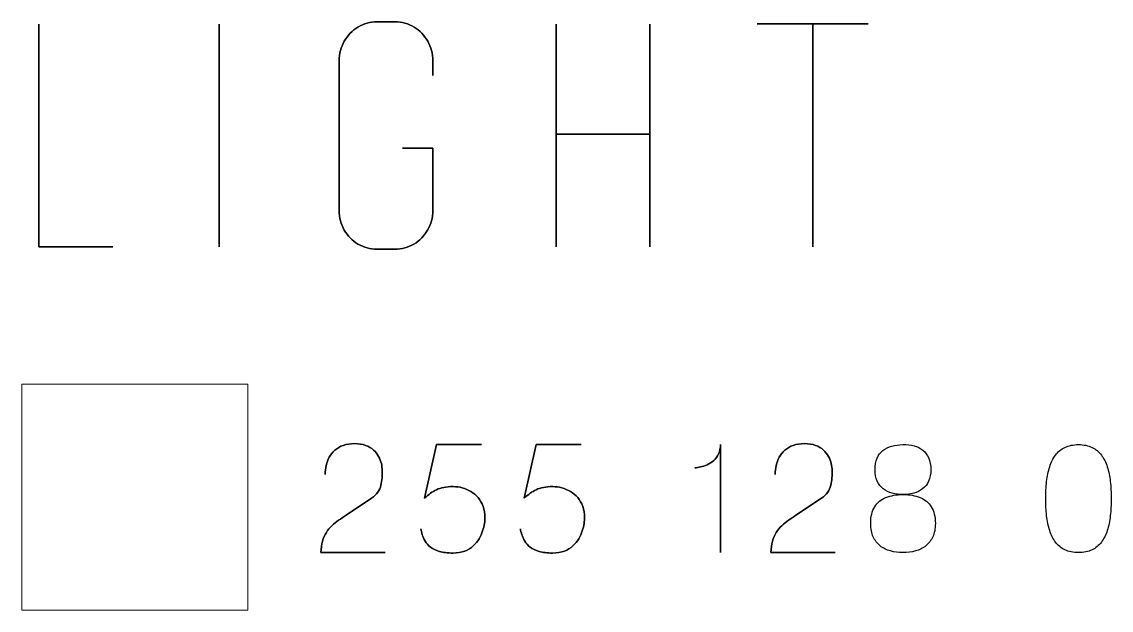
# Model space of a CAD drawing. Header units: millimetres. Extents: x -63 to 11, y -162 to 25.
# Drawn here: x -63.2 to 0.8, y -9.6 to 25 of the extents above; entities that cross this region are included whole.
import ezdxf

# ---------------------------------------------------------------- set-up
doc = ezdxf.new("R2010")
doc.units = ezdxf.units.MM
doc.header["$MEASUREMENT"] = 0
doc.layers.add('Layer 1', color=7, linetype='Continuous')

msp = doc.modelspace()

# ---------------------------------------------------------------- linework, layer by layer
at = {"layer": 'Layer 1', "color": 30, "lineweight": 18}
msp.add_lwpolyline([(-63.2163, -9.6232), (-49.9281, -9.6232), (-49.9281, 3.665), (-63.2163, 3.665), (-63.2163, -9.6232)], close=True, dxfattribs=at)
at = {"layer": 'Layer 1'}
for points, knots in [([(-57.8659, 11.7473), (-57.8659, 11.7473), (-62.2174, 11.7473), (-62.2174, 11.7473), (-62.2174, 11.7473), (-62.2174, 11.7473), (-62.2174, 24.8382), (-62.2174, 24.8382), (-62.2174, 24.8382), (-62.2174, 24.8382), (-62.2174, 11.7473), (-62.2174, 11.7473), (-62.2174, 11.7473), (-62.2174, 11.7473), (-57.8659, 11.7473), (-57.8659, 11.7473)], [0, 0, 0, 0, 0.2, 0.2, 0.2, 0.2, 0.4, 0.4, 0.4, 0.4, 0.6, 0.6, 0.6, 0.6, 1, 1, 1, 1]), ([(-51.6027, 11.7473), (-51.6027, 11.7473), (-51.6027, 24.8382), (-51.6027, 24.8382), (-51.6027, 24.8382), (-51.6027, 24.8382), (-51.6027, 11.7473), (-51.6027, 11.7473)], [0, 0, 0, 0, 0.3333333, 0.3333333, 0.3333333, 0.3333333, 1, 1, 1, 1]), ([(-40.8241, 17.5554), (-40.8241, 17.5554), (-39.0398, 17.5554), (-39.0398, 17.5554), (-39.0398, 17.5554), (-39.0398, 17.5554), (-39.0398, 13.8775), (-39.0398, 13.8775), (-39.0398, 13.8775), (-39.0459, 13.4527), (-39.149, 13.0703), (-39.3493, 12.7305), (-39.3493, 12.7305), (-39.5496, 12.3876), (-39.8197, 12.1145), (-40.1565, 11.9112), (-40.1565, 11.9112), (-40.4933, 11.7109), (-40.8666, 11.6077), (-41.2793, 11.6016), (-41.2793, 11.6016), (-41.2793, 11.6016), (-42.3171, 11.6016), (-42.3171, 11.6016), (-42.3171, 11.6016), (-42.7358, 11.6077), (-43.1121, 11.7109), (-43.4489, 11.9112), (-43.4489, 11.9112), (-43.7858, 12.1145), (-44.0528, 12.3876), (-44.2501, 12.7305), (-44.2501, 12.7305), (-44.4503, 13.0703), (-44.5505, 13.4527), (-44.5565, 13.8775), (-44.5565, 13.8775), (-44.5565, 13.8775), (-44.5565, 22.6898), (-44.5565, 22.6898), (-44.5565, 22.6898), (-44.5505, 23.1146), (-44.4503, 23.4969), (-44.2501, 23.8429), (-44.2501, 23.8429), (-44.0528, 24.1888), (-43.7858, 24.4619), (-43.4489, 24.6683), (-43.4489, 24.6683), (-43.1121, 24.8746), (-42.7358, 24.9778), (-42.3171, 24.9839), (-42.3171, 24.9839), (-42.3171, 24.9839), (-41.2793, 24.9839), (-41.2793, 24.9839), (-41.2793, 24.9839), (-40.8605, 24.9778), (-40.4842, 24.8746), (-40.1474, 24.6683), (-40.1474, 24.6683), (-39.8106, 24.4619), (-39.5435, 24.1888), (-39.3463, 23.8429), (-39.3463, 23.8429), (-39.146, 23.4969), (-39.0459, 23.1146), (-39.0398, 22.6898), (-39.0398, 22.6898), (-39.0398, 22.6898), (-39.0398, 21.8158), (-39.0398, 21.8158), (-39.0398, 21.8158), (-39.0398, 21.8158), (-39.0398, 22.6898), (-39.0398, 22.6898), (-39.0398, 22.6898), (-39.0459, 23.1146), (-39.146, 23.4969), (-39.3463, 23.8429), (-39.3463, 23.8429), (-39.5435, 24.1888), (-39.8106, 24.4619), (-40.1474, 24.6683), (-40.1474, 24.6683), (-40.4842, 24.8746), (-40.8605, 24.9778), (-41.2793, 24.9839), (-41.2793, 24.9839), (-41.2793, 24.9839), (-42.3171, 24.9839), (-42.3171, 24.9839), (-42.3171, 24.9839), (-42.7358, 24.9778), (-43.1121, 24.8746), (-43.4489, 24.6683), (-43.4489, 24.6683), (-43.7858, 24.4619), (-44.0528, 24.1888), (-44.2501, 23.8429), (-44.2501, 23.8429), (-44.4503, 23.4969), (-44.5505, 23.1146), (-44.5565, 22.6898), (-44.5565, 22.6898), (-44.5565, 22.6898), (-44.5565, 13.8775), (-44.5565, 13.8775), (-44.5565, 13.8775), (-44.5505, 13.4527), (-44.4503, 13.0703), (-44.2501, 12.7305), (-44.2501, 12.7305), (-44.0528, 12.3876), (-43.7858, 12.1145), (-43.4489, 11.9112), (-43.4489, 11.9112), (-43.1121, 11.7109), (-42.7358, 11.6077), (-42.3171, 11.6016), (-42.3171, 11.6016), (-42.3171, 11.6016), (-41.2793, 11.6016), (-41.2793, 11.6016), (-41.2793, 11.6016), (-40.8666, 11.6077), (-40.4933, 11.7109), (-40.1565, 11.9112), (-40.1565, 11.9112), (-39.8197, 12.1145), (-39.5496, 12.3876), (-39.3493, 12.7305), (-39.3493, 12.7305), (-39.149, 13.0703), (-39.0459, 13.4527), (-39.0398, 13.8775), (-39.0398, 13.8775), (-39.0398, 13.8775), (-39.0398, 17.5554), (-39.0398, 17.5554), (-39.0398, 17.5554), (-39.0398, 17.5554), (-40.8241, 17.5554), (-40.8241, 17.5554)], [0, 0, 0, 0, 0.027027, 0.027027, 0.027027, 0.027027, 0.0540541, 0.0540541, 0.0540541, 0.0540541, 0.0810811, 0.0810811, 0.0810811, 0.0810811, 0.1081081, 0.1081081, 0.1081081, 0.1081081, 0.1351351, 0.1351351, 0.1351351, 0.1351351, 0.1621622, 0.1621622, 0.1621622, 0.1621622, 0.1891892, 0.1891892, 0.1891892, 0.1891892, 0.2162162, 0.2162162, 0.2162162, 0.2162162, 0.2432432, 0.2432432, 0.2432432, 0.2432432, 0.2702703, 0.2702703, 0.2702703, 0.2702703, 0.2972973, 0.2972973, 0.2972973, 0.2972973, 0.3243243, 0.3243243, 0.3243243, 0.3243243, 0.3513514, 0.3513514, 0.3513514, 0.3513514, 0.3783784, 0.3783784, 0.3783784, 0.3783784, 0.4054054, 0.4054054, 0.4054054, 0.4054054, 0.4324324, 0.4324324, 0.4324324, 0.4324324, 0.4594595, 0.4594595, 0.4594595, 0.4594595, 0.4864865, 0.4864865, 0.4864865, 0.4864865, 0.5135135, 0.5135135, 0.5135135, 0.5135135, 0.5405405, 0.5405405, 0.5405405, 0.5405405, 0.5675676, 0.5675676, 0.5675676, 0.5675676, 0.5945946, 0.5945946, 0.5945946, 0.5945946, 0.6216216, 0.6216216, 0.6216216, 0.6216216, 0.6486486, 0.6486486, 0.6486486, 0.6486486, 0.6756757, 0.6756757, 0.6756757, 0.6756757, 0.7027027, 0.7027027, 0.7027027, 0.7027027, 0.7297297, 0.7297297, 0.7297297, 0.7297297, 0.7567568, 0.7567568, 0.7567568, 0.7567568, 0.7837838, 0.7837838, 0.7837838, 0.7837838, 0.8108108, 0.8108108, 0.8108108, 0.8108108, 0.8378378, 0.8378378, 0.8378378, 0.8378378, 0.8648649, 0.8648649, 0.8648649, 0.8648649, 0.8918919, 0.8918919, 0.8918919, 0.8918919, 0.9189189, 0.9189189, 0.9189189, 0.9189189, 0.9459459, 0.9459459, 0.9459459, 0.9459459, 1, 1, 1, 1]), ([(-31.7934, 11.7473), (-31.7934, 11.7473), (-31.7934, 24.8382), (-31.7934, 24.8382), (-31.7934, 24.8382), (-31.7934, 24.8382), (-31.7934, 18.3747), (-31.7934, 18.3747), (-31.7934, 18.3747), (-31.7934, 18.3747), (-26.2766, 18.3747), (-26.2766, 18.3747), (-26.2766, 18.3747), (-26.2766, 18.3747), (-26.2766, 24.8382), (-26.2766, 24.8382), (-26.2766, 24.8382), (-26.2766, 24.8382), (-26.2766, 11.7473), (-26.2766, 11.7473), (-26.2766, 11.7473), (-26.2766, 11.7473), (-26.2766, 18.3747), (-26.2766, 18.3747), (-26.2766, 18.3747), (-26.2766, 18.3747), (-31.7934, 18.3747), (-31.7934, 18.3747), (-31.7934, 18.3747), (-31.7934, 18.3747), (-31.7934, 11.7473), (-31.7934, 11.7473)], [0, 0, 0, 0, 0.1111111, 0.1111111, 0.1111111, 0.1111111, 0.2222222, 0.2222222, 0.2222222, 0.2222222, 0.3333333, 0.3333333, 0.3333333, 0.3333333, 0.4444444, 0.4444444, 0.4444444, 0.4444444, 0.5555556, 0.5555556, 0.5555556, 0.5555556, 0.6666667, 0.6666667, 0.6666667, 0.6666667, 0.7777778, 0.7777778, 0.7777778, 0.7777778, 1, 1, 1, 1]), ([(-16.6997, 11.7473), (-16.6997, 11.7473), (-16.6997, 24.8564), (-16.6997, 24.8564), (-16.6997, 24.8564), (-16.6997, 24.8564), (-19.9769, 24.8564), (-19.9769, 24.8564), (-19.9769, 24.8564), (-19.9769, 24.8564), (-13.4406, 24.8564), (-13.4406, 24.8564), (-13.4406, 24.8564), (-13.4406, 24.8564), (-16.6997, 24.8564), (-16.6997, 24.8564), (-16.6997, 24.8564), (-16.6997, 24.8534), (-16.6997, 24.729), (-16.6997, 24.4892), (-16.6997, 24.4892), (-16.6997, 24.2495), (-16.6997, 23.9157), (-16.6997, 23.4939), (-16.6997, 23.4939), (-16.6997, 23.0691), (-16.6997, 22.5805), (-16.6997, 22.0252), (-16.6997, 22.0252), (-16.6997, 21.4699), (-16.6997, 20.8751), (-16.6997, 20.2409), (-16.6997, 20.2409), (-16.6997, 19.6097), (-16.6997, 18.9603), (-16.6997, 18.3019), (-16.6997, 18.3019), (-16.6997, 17.6434), (-16.6997, 16.994), (-16.6997, 16.3628), (-16.6997, 16.3628), (-16.6997, 15.7286), (-16.6997, 15.1338), (-16.6997, 14.5785), (-16.6997, 14.5785), (-16.6997, 14.0232), (-16.6997, 13.5346), (-16.6997, 13.1098), (-16.6997, 13.1098), (-16.6997, 12.688), (-16.6997, 12.3542), (-16.6997, 12.1145), (-16.6997, 12.1145), (-16.6997, 11.8747), (-16.6997, 11.7503), (-16.6997, 11.7473)], [0, 0, 0, 0, 0.0666667, 0.0666667, 0.0666667, 0.0666667, 0.1333333, 0.1333333, 0.1333333, 0.1333333, 0.2, 0.2, 0.2, 0.2, 0.2666667, 0.2666667, 0.2666667, 0.2666667, 0.3333333, 0.3333333, 0.3333333, 0.3333333, 0.4, 0.4, 0.4, 0.4, 0.4666667, 0.4666667, 0.4666667, 0.4666667, 0.5333333, 0.5333333, 0.5333333, 0.5333333, 0.6, 0.6, 0.6, 0.6, 0.6666667, 0.6666667, 0.6666667, 0.6666667, 0.7333333, 0.7333333, 0.7333333, 0.7333333, 0.8, 0.8, 0.8, 0.8, 0.8666667, 0.8666667, 0.8666667, 0.8666667, 1, 1, 1, 1]), ([(-41.8393, -6.2359), (-41.8393, -6.2359), (-45.6242, -6.2359), (-45.6242, -6.2359), (-45.6242, -6.2359), (-45.6169, -5.98), (-45.5845, -5.7536), (-45.5301, -5.5595), (-45.5301, -5.5595), (-45.4743, -5.3654), (-45.3993, -5.1948), (-45.3066, -5.0478), (-45.3066, -5.0478), (-45.2125, -4.9007), (-45.1052, -4.7699), (-44.9831, -4.6552), (-44.9831, -4.6552), (-44.8611, -4.539), (-44.7302, -4.4331), (-44.5891, -4.3331), (-44.5891, -4.3331), (-44.4479, -4.2346), (-44.3023, -4.1361), (-44.1509, -4.039), (-44.1509, -4.039), (-44.1509, -4.039), (-42.6422, -3.0333), (-42.6422, -3.0333), (-42.6422, -3.0333), (-42.4878, -2.9244), (-42.3672, -2.8053), (-42.2819, -2.6774), (-42.2819, -2.6774), (-42.1952, -2.5495), (-42.1349, -2.4142), (-42.0981, -2.2716), (-42.0981, -2.2716), (-42.0628, -2.1304), (-42.0408, -1.9848), (-42.0334, -1.8378), (-42.0334, -1.8378), (-42.0261, -1.6893), (-42.0231, -1.5408), (-42.0246, -1.3922), (-42.0246, -1.3922), (-42.0246, -1.2702), (-42.0408, -1.1393), (-42.0731, -0.9982), (-42.0731, -0.9982), (-42.1069, -0.8585), (-42.1599, -0.7188), (-42.2349, -0.5805), (-42.2349, -0.5805), (-42.3099, -0.4423), (-42.4098, -0.3159), (-42.5348, -0.2012), (-42.5348, -0.2012), (-42.6598, -0.0879), (-42.8142, 0.0032), (-42.998, 0.0723), (-42.998, 0.0723), (-43.1818, 0.1414), (-43.398, 0.1767), (-43.648, 0.1782), (-43.648, 0.1782), (-43.8994, 0.1767), (-44.1214, 0.1414), (-44.3126, 0.0738), (-44.3126, 0.0738), (-44.5038, 0.0062), (-44.667, -0.0879), (-44.8023, -0.2071), (-44.8023, -0.2071), (-44.9375, -0.3262), (-45.0464, -0.4644), (-45.1316, -0.6188), (-45.1316, -0.6188), (-45.2169, -0.7732), (-45.2787, -0.9379), (-45.3184, -1.1114), (-45.3184, -1.1114), (-45.3581, -1.2849), (-45.3772, -1.4613), (-45.3772, -1.6393), (-45.3772, -1.6393), (-45.3772, -1.4613), (-45.3581, -1.2849), (-45.3184, -1.1114), (-45.3184, -1.1114), (-45.2787, -0.9379), (-45.2169, -0.7732), (-45.1316, -0.6188), (-45.1316, -0.6188), (-45.0464, -0.4644), (-44.9375, -0.3262), (-44.8023, -0.2071), (-44.8023, -0.2071), (-44.667, -0.0879), (-44.5038, 0.0062), (-44.3126, 0.0738), (-44.3126, 0.0738), (-44.1214, 0.1414), (-43.8994, 0.1767), (-43.648, 0.1782), (-43.648, 0.1782), (-43.398, 0.1767), (-43.1818, 0.1414), (-42.998, 0.0723), (-42.998, 0.0723), (-42.8142, 0.0032), (-42.6598, -0.0879), (-42.5348, -0.2012), (-42.5348, -0.2012), (-42.4098, -0.3159), (-42.3099, -0.4423), (-42.2349, -0.5805), (-42.2349, -0.5805), (-42.1599, -0.7188), (-42.1069, -0.8585), (-42.0731, -0.9982), (-42.0731, -0.9982), (-42.0408, -1.1393), (-42.0246, -1.2702), (-42.0246, -1.3922), (-42.0246, -1.3922), (-42.0231, -1.5408), (-42.0261, -1.6893), (-42.0334, -1.8378), (-42.0334, -1.8378), (-42.0408, -1.9848), (-42.0628, -2.1304), (-42.0981, -2.2716), (-42.0981, -2.2716), (-42.1349, -2.4142), (-42.1952, -2.5495), (-42.2819, -2.6774), (-42.2819, -2.6774), (-42.3672, -2.8053), (-42.4878, -2.9244), (-42.6422, -3.0333), (-42.6422, -3.0333), (-42.6422, -3.0333), (-44.1509, -4.039), (-44.1509, -4.039), (-44.1509, -4.039), (-44.3023, -4.1361), (-44.4479, -4.2346), (-44.5891, -4.3331), (-44.5891, -4.3331), (-44.7302, -4.4331), (-44.8611, -4.539), (-44.9831, -4.6552), (-44.9831, -4.6552), (-45.1052, -4.7699), (-45.2125, -4.9007), (-45.3066, -5.0478), (-45.3066, -5.0478), (-45.3993, -5.1948), (-45.4743, -5.3654), (-45.5301, -5.5595), (-45.5301, -5.5595), (-45.5845, -5.7536), (-45.6169, -5.98), (-45.6242, -6.2359), (-45.6242, -6.2359), (-45.6242, -6.2359), (-41.8393, -6.2359), (-41.8393, -6.2359)], [0, 0, 0, 0, 0.0232558, 0.0232558, 0.0232558, 0.0232558, 0.0465116, 0.0465116, 0.0465116, 0.0465116, 0.0697674, 0.0697674, 0.0697674, 0.0697674, 0.0930233, 0.0930233, 0.0930233, 0.0930233, 0.1162791, 0.1162791, 0.1162791, 0.1162791, 0.1395349, 0.1395349, 0.1395349, 0.1395349, 0.1627907, 0.1627907, 0.1627907, 0.1627907, 0.1860465, 0.1860465, 0.1860465, 0.1860465, 0.2093023, 0.2093023, 0.2093023, 0.2093023, 0.2325581, 0.2325581, 0.2325581, 0.2325581, 0.255814, 0.255814, 0.255814, 0.255814, 0.2790698, 0.2790698, 0.2790698, 0.2790698, 0.3023256, 0.3023256, 0.3023256, 0.3023256, 0.3255814, 0.3255814, 0.3255814, 0.3255814, 0.3488372, 0.3488372, 0.3488372, 0.3488372, 0.372093, 0.372093, 0.372093, 0.372093, 0.3953488, 0.3953488, 0.3953488, 0.3953488, 0.4186047, 0.4186047, 0.4186047, 0.4186047, 0.4418605, 0.4418605, 0.4418605, 0.4418605, 0.4651163, 0.4651163, 0.4651163, 0.4651163, 0.4883721, 0.4883721, 0.4883721, 0.4883721, 0.5116279, 0.5116279, 0.5116279, 0.5116279, 0.5348837, 0.5348837, 0.5348837, 0.5348837, 0.5581395, 0.5581395, 0.5581395, 0.5581395, 0.5813953, 0.5813953, 0.5813953, 0.5813953, 0.6046512, 0.6046512, 0.6046512, 0.6046512, 0.627907, 0.627907, 0.627907, 0.627907, 0.6511628, 0.6511628, 0.6511628, 0.6511628, 0.6744186, 0.6744186, 0.6744186, 0.6744186, 0.6976744, 0.6976744, 0.6976744, 0.6976744, 0.7209302, 0.7209302, 0.7209302, 0.7209302, 0.744186, 0.744186, 0.744186, 0.744186, 0.7674419, 0.7674419, 0.7674419, 0.7674419, 0.7906977, 0.7906977, 0.7906977, 0.7906977, 0.8139535, 0.8139535, 0.8139535, 0.8139535, 0.8372093, 0.8372093, 0.8372093, 0.8372093, 0.8604651, 0.8604651, 0.8604651, 0.8604651, 0.8837209, 0.8837209, 0.8837209, 0.8837209, 0.9069767, 0.9069767, 0.9069767, 0.9069767, 0.9302326, 0.9302326, 0.9302326, 0.9302326, 0.9534884, 0.9534884, 0.9534884, 0.9534884, 1, 1, 1, 1]), ([(-36.184, 0.1253), (-36.184, 0.1253), (-38.8308, 0.1253), (-38.8308, 0.1253), (-38.8308, 0.1253), (-38.8308, 0.1253), (-39.5366, -3.0333), (-39.5366, -3.0333), (-39.5366, -3.0333), (-39.4131, -2.9274), (-39.2954, -2.8318), (-39.1822, -2.748), (-39.1822, -2.748), (-39.0704, -2.6642), (-38.9528, -2.5936), (-38.8278, -2.5348), (-38.8278, -2.5348), (-38.7043, -2.476), (-38.5631, -2.4318), (-38.4043, -2.401), (-38.4043, -2.401), (-38.247, -2.3701), (-38.0588, -2.3539), (-37.8426, -2.3539), (-37.8426, -2.3539), (-37.6662, -2.3539), (-37.4897, -2.3774), (-37.3133, -2.426), (-37.3133, -2.426), (-37.1368, -2.473), (-36.9692, -2.5451), (-36.8104, -2.6406), (-36.8104, -2.6406), (-36.6501, -2.7377), (-36.5089, -2.8583), (-36.3854, -3.0039), (-36.3854, -3.0039), (-36.2604, -3.1494), (-36.1619, -3.32), (-36.0913, -3.5156), (-36.0913, -3.5156), (-36.0193, -3.7111), (-35.9825, -3.9332), (-35.981, -4.1802), (-35.981, -4.1802), (-35.9796, -4.2714), (-35.9899, -4.3861), (-36.0104, -4.5214), (-36.0104, -4.5214), (-36.0296, -4.6566), (-36.0648, -4.8037), (-36.1148, -4.9595), (-36.1148, -4.9595), (-36.1648, -5.1154), (-36.2354, -5.2698), (-36.3251, -5.4227), (-36.3251, -5.4227), (-36.4148, -5.5757), (-36.5295, -5.7154), (-36.6677, -5.8418), (-36.6677, -5.8418), (-36.806, -5.9683), (-36.9736, -6.0697), (-37.1692, -6.1462), (-37.1692, -6.1462), (-37.3662, -6.2212), (-37.5971, -6.2609), (-37.8603, -6.2624), (-37.8603, -6.2624), (-38.1749, -6.2609), (-38.4396, -6.2271), (-38.6543, -6.1638), (-38.6543, -6.1638), (-38.869, -6.0991), (-39.044, -6.0153), (-39.1793, -5.9095), (-39.1793, -5.9095), (-39.316, -5.8036), (-39.4219, -5.6874), (-39.4983, -5.561), (-39.4983, -5.561), (-39.5748, -5.4345), (-39.6322, -5.308), (-39.6704, -5.1816), (-39.6704, -5.1816), (-39.7086, -5.0551), (-39.738, -4.939), (-39.7571, -4.8331), (-39.7571, -4.8331), (-39.738, -4.939), (-39.7086, -5.0551), (-39.6704, -5.1816), (-39.6704, -5.1816), (-39.6322, -5.308), (-39.5748, -5.4345), (-39.4983, -5.561), (-39.4983, -5.561), (-39.4219, -5.6874), (-39.316, -5.8036), (-39.1793, -5.9095), (-39.1793, -5.9095), (-39.044, -6.0153), (-38.869, -6.0991), (-38.6543, -6.1638), (-38.6543, -6.1638), (-38.4396, -6.2271), (-38.1749, -6.2609), (-37.8603, -6.2624), (-37.8603, -6.2624), (-37.5971, -6.2609), (-37.3662, -6.2212), (-37.1692, -6.1462), (-37.1692, -6.1462), (-36.9736, -6.0697), (-36.806, -5.9683), (-36.6677, -5.8418), (-36.6677, -5.8418), (-36.5295, -5.7154), (-36.4148, -5.5757), (-36.3251, -5.4227), (-36.3251, -5.4227), (-36.2354, -5.2698), (-36.1648, -5.1154), (-36.1148, -4.9595), (-36.1148, -4.9595), (-36.0648, -4.8037), (-36.0296, -4.6566), (-36.0104, -4.5214), (-36.0104, -4.5214), (-35.9899, -4.3861), (-35.9796, -4.2714), (-35.981, -4.1802), (-35.981, -4.1802), (-35.9825, -3.9332), (-36.0193, -3.7111), (-36.0913, -3.5156), (-36.0913, -3.5156), (-36.1619, -3.32), (-36.2604, -3.1494), (-36.3854, -3.0039), (-36.3854, -3.0039), (-36.5089, -2.8583), (-36.6501, -2.7377), (-36.8104, -2.6406), (-36.8104, -2.6406), (-36.9692, -2.5451), (-37.1368, -2.473), (-37.3133, -2.426), (-37.3133, -2.426), (-37.4897, -2.3774), (-37.6662, -2.3539), (-37.8426, -2.3539), (-37.8426, -2.3539), (-38.0588, -2.3539), (-38.247, -2.3701), (-38.4043, -2.401), (-38.4043, -2.401), (-38.5631, -2.4318), (-38.7043, -2.476), (-38.8278, -2.5348), (-38.8278, -2.5348), (-38.9528, -2.5936), (-39.0704, -2.6642), (-39.1822, -2.748), (-39.1822, -2.748), (-39.2954, -2.8318), (-39.4131, -2.9274), (-39.5366, -3.0333), (-39.5366, -3.0333), (-39.5366, -3.0333), (-38.8308, 0.1253), (-38.8308, 0.1253), (-38.8308, 0.1253), (-38.8308, 0.1253), (-36.184, 0.1253), (-36.184, 0.1253)], [0, 0, 0, 0, 0.0222222, 0.0222222, 0.0222222, 0.0222222, 0.0444444, 0.0444444, 0.0444444, 0.0444444, 0.0666667, 0.0666667, 0.0666667, 0.0666667, 0.0888889, 0.0888889, 0.0888889, 0.0888889, 0.1111111, 0.1111111, 0.1111111, 0.1111111, 0.1333333, 0.1333333, 0.1333333, 0.1333333, 0.1555556, 0.1555556, 0.1555556, 0.1555556, 0.1777778, 0.1777778, 0.1777778, 0.1777778, 0.2, 0.2, 0.2, 0.2, 0.2222222, 0.2222222, 0.2222222, 0.2222222, 0.2444444, 0.2444444, 0.2444444, 0.2444444, 0.2666667, 0.2666667, 0.2666667, 0.2666667, 0.2888889, 0.2888889, 0.2888889, 0.2888889, 0.3111111, 0.3111111, 0.3111111, 0.3111111, 0.3333333, 0.3333333, 0.3333333, 0.3333333, 0.3555556, 0.3555556, 0.3555556, 0.3555556, 0.3777778, 0.3777778, 0.3777778, 0.3777778, 0.4, 0.4, 0.4, 0.4, 0.4222222, 0.4222222, 0.4222222, 0.4222222, 0.4444444, 0.4444444, 0.4444444, 0.4444444, 0.4666667, 0.4666667, 0.4666667, 0.4666667, 0.4888889, 0.4888889, 0.4888889, 0.4888889, 0.5111111, 0.5111111, 0.5111111, 0.5111111, 0.5333333, 0.5333333, 0.5333333, 0.5333333, 0.5555556, 0.5555556, 0.5555556, 0.5555556, 0.5777778, 0.5777778, 0.5777778, 0.5777778, 0.6, 0.6, 0.6, 0.6, 0.6222222, 0.6222222, 0.6222222, 0.6222222, 0.6444444, 0.6444444, 0.6444444, 0.6444444, 0.6666667, 0.6666667, 0.6666667, 0.6666667, 0.6888889, 0.6888889, 0.6888889, 0.6888889, 0.7111111, 0.7111111, 0.7111111, 0.7111111, 0.7333333, 0.7333333, 0.7333333, 0.7333333, 0.7555556, 0.7555556, 0.7555556, 0.7555556, 0.7777778, 0.7777778, 0.7777778, 0.7777778, 0.8, 0.8, 0.8, 0.8, 0.8222222, 0.8222222, 0.8222222, 0.8222222, 0.8444444, 0.8444444, 0.8444444, 0.8444444, 0.8666667, 0.8666667, 0.8666667, 0.8666667, 0.8888889, 0.8888889, 0.8888889, 0.8888889, 0.9111111, 0.9111111, 0.9111111, 0.9111111, 0.9333333, 0.9333333, 0.9333333, 0.9333333, 0.9555556, 0.9555556, 0.9555556, 0.9555556, 1, 1, 1, 1]), ([(-30.3257, 0.1253), (-30.3257, 0.1253), (-32.9725, 0.1253), (-32.9725, 0.1253), (-32.9725, 0.1253), (-32.9725, 0.1253), (-33.6783, -3.0333), (-33.6783, -3.0333), (-33.6783, -3.0333), (-33.5548, -2.9274), (-33.4371, -2.8318), (-33.3239, -2.748), (-33.3239, -2.748), (-33.2121, -2.6642), (-33.0945, -2.5936), (-32.9695, -2.5348), (-32.9695, -2.5348), (-32.846, -2.476), (-32.7048, -2.4318), (-32.546, -2.401), (-32.546, -2.401), (-32.3887, -2.3701), (-32.2005, -2.3539), (-31.9843, -2.3539), (-31.9843, -2.3539), (-31.8079, -2.3539), (-31.6314, -2.3774), (-31.455, -2.426), (-31.455, -2.426), (-31.2785, -2.473), (-31.1109, -2.5451), (-30.9521, -2.6406), (-30.9521, -2.6406), (-30.7918, -2.7377), (-30.6506, -2.8583), (-30.5271, -3.0039), (-30.5271, -3.0039), (-30.4021, -3.1494), (-30.3036, -3.32), (-30.233, -3.5156), (-30.233, -3.5156), (-30.161, -3.7111), (-30.1242, -3.9332), (-30.1227, -4.1802), (-30.1227, -4.1802), (-30.1213, -4.2714), (-30.1316, -4.3861), (-30.1521, -4.5214), (-30.1521, -4.5214), (-30.1713, -4.6566), (-30.2065, -4.8037), (-30.2565, -4.9595), (-30.2565, -4.9595), (-30.3065, -5.1154), (-30.3771, -5.2698), (-30.4668, -5.4227), (-30.4668, -5.4227), (-30.5565, -5.5757), (-30.6712, -5.7154), (-30.8094, -5.8418), (-30.8094, -5.8418), (-30.9477, -5.9683), (-31.1153, -6.0697), (-31.3109, -6.1462), (-31.3109, -6.1462), (-31.5079, -6.2212), (-31.7388, -6.2609), (-32.002, -6.2624), (-32.002, -6.2624), (-32.3166, -6.2609), (-32.5813, -6.2271), (-32.796, -6.1638), (-32.796, -6.1638), (-33.0107, -6.0991), (-33.1857, -6.0153), (-33.321, -5.9095), (-33.321, -5.9095), (-33.4577, -5.8036), (-33.5636, -5.6874), (-33.64, -5.561), (-33.64, -5.561), (-33.7165, -5.4345), (-33.7739, -5.308), (-33.8121, -5.1816), (-33.8121, -5.1816), (-33.8503, -5.0551), (-33.8797, -4.939), (-33.8988, -4.8331), (-33.8988, -4.8331), (-33.8797, -4.939), (-33.8503, -5.0551), (-33.8121, -5.1816), (-33.8121, -5.1816), (-33.7739, -5.308), (-33.7165, -5.4345), (-33.64, -5.561), (-33.64, -5.561), (-33.5636, -5.6874), (-33.4577, -5.8036), (-33.321, -5.9095), (-33.321, -5.9095), (-33.1857, -6.0153), (-33.0107, -6.0991), (-32.796, -6.1638), (-32.796, -6.1638), (-32.5813, -6.2271), (-32.3166, -6.2609), (-32.002, -6.2624), (-32.002, -6.2624), (-31.7388, -6.2609), (-31.5079, -6.2212), (-31.3109, -6.1462), (-31.3109, -6.1462), (-31.1153, -6.0697), (-30.9477, -5.9683), (-30.8094, -5.8418), (-30.8094, -5.8418), (-30.6712, -5.7154), (-30.5565, -5.5757), (-30.4668, -5.4227), (-30.4668, -5.4227), (-30.3771, -5.2698), (-30.3065, -5.1154), (-30.2565, -4.9595), (-30.2565, -4.9595), (-30.2065, -4.8037), (-30.1713, -4.6566), (-30.1521, -4.5214), (-30.1521, -4.5214), (-30.1316, -4.3861), (-30.1213, -4.2714), (-30.1227, -4.1802), (-30.1227, -4.1802), (-30.1242, -3.9332), (-30.161, -3.7111), (-30.233, -3.5156), (-30.233, -3.5156), (-30.3036, -3.32), (-30.4021, -3.1494), (-30.5271, -3.0039), (-30.5271, -3.0039), (-30.6506, -2.8583), (-30.7918, -2.7377), (-30.9521, -2.6406), (-30.9521, -2.6406), (-31.1109, -2.5451), (-31.2785, -2.473), (-31.455, -2.426), (-31.455, -2.426), (-31.6314, -2.3774), (-31.8079, -2.3539), (-31.9843, -2.3539), (-31.9843, -2.3539), (-32.2005, -2.3539), (-32.3887, -2.3701), (-32.546, -2.401), (-32.546, -2.401), (-32.7048, -2.4318), (-32.846, -2.476), (-32.9695, -2.5348), (-32.9695, -2.5348), (-33.0945, -2.5936), (-33.2121, -2.6642), (-33.3239, -2.748), (-33.3239, -2.748), (-33.4371, -2.8318), (-33.5548, -2.9274), (-33.6783, -3.0333), (-33.6783, -3.0333), (-33.6783, -3.0333), (-32.9725, 0.1253), (-32.9725, 0.1253), (-32.9725, 0.1253), (-32.9725, 0.1253), (-30.3257, 0.1253), (-30.3257, 0.1253)], [0, 0, 0, 0, 0.0222222, 0.0222222, 0.0222222, 0.0222222, 0.0444444, 0.0444444, 0.0444444, 0.0444444, 0.0666667, 0.0666667, 0.0666667, 0.0666667, 0.0888889, 0.0888889, 0.0888889, 0.0888889, 0.1111111, 0.1111111, 0.1111111, 0.1111111, 0.1333333, 0.1333333, 0.1333333, 0.1333333, 0.1555556, 0.1555556, 0.1555556, 0.1555556, 0.1777778, 0.1777778, 0.1777778, 0.1777778, 0.2, 0.2, 0.2, 0.2, 0.2222222, 0.2222222, 0.2222222, 0.2222222, 0.2444444, 0.2444444, 0.2444444, 0.2444444, 0.2666667, 0.2666667, 0.2666667, 0.2666667, 0.2888889, 0.2888889, 0.2888889, 0.2888889, 0.3111111, 0.3111111, 0.3111111, 0.3111111, 0.3333333, 0.3333333, 0.3333333, 0.3333333, 0.3555556, 0.3555556, 0.3555556, 0.3555556, 0.3777778, 0.3777778, 0.3777778, 0.3777778, 0.4, 0.4, 0.4, 0.4, 0.4222222, 0.4222222, 0.4222222, 0.4222222, 0.4444444, 0.4444444, 0.4444444, 0.4444444, 0.4666667, 0.4666667, 0.4666667, 0.4666667, 0.4888889, 0.4888889, 0.4888889, 0.4888889, 0.5111111, 0.5111111, 0.5111111, 0.5111111, 0.5333333, 0.5333333, 0.5333333, 0.5333333, 0.5555556, 0.5555556, 0.5555556, 0.5555556, 0.5777778, 0.5777778, 0.5777778, 0.5777778, 0.6, 0.6, 0.6, 0.6, 0.6222222, 0.6222222, 0.6222222, 0.6222222, 0.6444444, 0.6444444, 0.6444444, 0.6444444, 0.6666667, 0.6666667, 0.6666667, 0.6666667, 0.6888889, 0.6888889, 0.6888889, 0.6888889, 0.7111111, 0.7111111, 0.7111111, 0.7111111, 0.7333333, 0.7333333, 0.7333333, 0.7333333, 0.7555556, 0.7555556, 0.7555556, 0.7555556, 0.7777778, 0.7777778, 0.7777778, 0.7777778, 0.8, 0.8, 0.8, 0.8, 0.8222222, 0.8222222, 0.8222222, 0.8222222, 0.8444444, 0.8444444, 0.8444444, 0.8444444, 0.8666667, 0.8666667, 0.8666667, 0.8666667, 0.8888889, 0.8888889, 0.8888889, 0.8888889, 0.9111111, 0.9111111, 0.9111111, 0.9111111, 0.9333333, 0.9333333, 0.9333333, 0.9333333, 0.9555556, 0.9555556, 0.9555556, 0.9555556, 1, 1, 1, 1]), ([(-22.1294, -6.2359), (-22.1294, -6.2359), (-22.1294, 0.1253), (-22.1294, 0.1253), (-22.1294, 0.1253), (-22.1309, -0.0909), (-22.1691, -0.2762), (-22.2426, -0.4306), (-22.2426, -0.4306), (-22.3147, -0.5864), (-22.4102, -0.7144), (-22.5279, -0.8173), (-22.5279, -0.8173), (-22.6455, -0.9202), (-22.772, -1.0026), (-22.9073, -1.0643), (-22.9073, -1.0643), (-23.0425, -1.1246), (-23.1734, -1.1702), (-23.2999, -1.1981), (-23.2999, -1.1981), (-23.4278, -1.2275), (-23.5366, -1.2452), (-23.6292, -1.2511), (-23.6292, -1.2511), (-23.5366, -1.2452), (-23.4278, -1.2275), (-23.2999, -1.1981), (-23.2999, -1.1981), (-23.1734, -1.1702), (-23.0425, -1.1246), (-22.9073, -1.0643), (-22.9073, -1.0643), (-22.772, -1.0026), (-22.6455, -0.9202), (-22.5279, -0.8173), (-22.5279, -0.8173), (-22.4102, -0.7144), (-22.3147, -0.5864), (-22.2426, -0.4306), (-22.2426, -0.4306), (-22.1691, -0.2762), (-22.1309, -0.0909), (-22.1294, 0.1253), (-22.1294, 0.1253), (-22.1294, 0.1253), (-22.1294, -6.2359), (-22.1294, -6.2359)], [0, 0, 0, 0, 0.0769231, 0.0769231, 0.0769231, 0.0769231, 0.1538462, 0.1538462, 0.1538462, 0.1538462, 0.2307692, 0.2307692, 0.2307692, 0.2307692, 0.3076923, 0.3076923, 0.3076923, 0.3076923, 0.3846154, 0.3846154, 0.3846154, 0.3846154, 0.4615385, 0.4615385, 0.4615385, 0.4615385, 0.5384615, 0.5384615, 0.5384615, 0.5384615, 0.6153846, 0.6153846, 0.6153846, 0.6153846, 0.6923077, 0.6923077, 0.6923077, 0.6923077, 0.7692308, 0.7692308, 0.7692308, 0.7692308, 0.8461538, 0.8461538, 0.8461538, 0.8461538, 1, 1, 1, 1]), ([(-15.38, -6.2359), (-15.38, -6.2359), (-19.1649, -6.2359), (-19.1649, -6.2359), (-19.1649, -6.2359), (-19.1576, -5.98), (-19.1252, -5.7536), (-19.0708, -5.5595), (-19.0708, -5.5595), (-19.015, -5.3654), (-18.94, -5.1948), (-18.8473, -5.0478), (-18.8473, -5.0478), (-18.7532, -4.9007), (-18.6459, -4.7699), (-18.5238, -4.6552), (-18.5238, -4.6552), (-18.4018, -4.539), (-18.2709, -4.4331), (-18.1298, -4.3331), (-18.1298, -4.3331), (-17.9886, -4.2346), (-17.843, -4.1361), (-17.6916, -4.039), (-17.6916, -4.039), (-17.6916, -4.039), (-16.1829, -3.0333), (-16.1829, -3.0333), (-16.1829, -3.0333), (-16.0285, -2.9244), (-15.9079, -2.8053), (-15.8226, -2.6774), (-15.8226, -2.6774), (-15.7359, -2.5495), (-15.6756, -2.4142), (-15.6388, -2.2716), (-15.6388, -2.2716), (-15.6035, -2.1304), (-15.5815, -1.9848), (-15.5741, -1.8378), (-15.5741, -1.8378), (-15.5668, -1.6893), (-15.5638, -1.5408), (-15.5653, -1.3922), (-15.5653, -1.3922), (-15.5653, -1.2702), (-15.5815, -1.1393), (-15.6138, -0.9982), (-15.6138, -0.9982), (-15.6476, -0.8585), (-15.7006, -0.7188), (-15.7756, -0.5805), (-15.7756, -0.5805), (-15.8506, -0.4423), (-15.9505, -0.3159), (-16.0755, -0.2012), (-16.0755, -0.2012), (-16.2005, -0.0879), (-16.3549, 0.0032), (-16.5387, 0.0723), (-16.5387, 0.0723), (-16.7225, 0.1414), (-16.9387, 0.1767), (-17.1887, 0.1782), (-17.1887, 0.1782), (-17.4401, 0.1767), (-17.6621, 0.1414), (-17.8533, 0.0738), (-17.8533, 0.0738), (-18.0445, 0.0062), (-18.2077, -0.0879), (-18.343, -0.2071), (-18.343, -0.2071), (-18.4782, -0.3262), (-18.5871, -0.4644), (-18.6723, -0.6188), (-18.6723, -0.6188), (-18.7576, -0.7732), (-18.8194, -0.9379), (-18.8591, -1.1114), (-18.8591, -1.1114), (-18.8988, -1.2849), (-18.9179, -1.4613), (-18.9179, -1.6393), (-18.9179, -1.6393), (-18.9179, -1.4613), (-18.8988, -1.2849), (-18.8591, -1.1114), (-18.8591, -1.1114), (-18.8194, -0.9379), (-18.7576, -0.7732), (-18.6723, -0.6188), (-18.6723, -0.6188), (-18.5871, -0.4644), (-18.4782, -0.3262), (-18.343, -0.2071), (-18.343, -0.2071), (-18.2077, -0.0879), (-18.0445, 0.0062), (-17.8533, 0.0738), (-17.8533, 0.0738), (-17.6621, 0.1414), (-17.4401, 0.1767), (-17.1887, 0.1782), (-17.1887, 0.1782), (-16.9387, 0.1767), (-16.7225, 0.1414), (-16.5387, 0.0723), (-16.5387, 0.0723), (-16.3549, 0.0032), (-16.2005, -0.0879), (-16.0755, -0.2012), (-16.0755, -0.2012), (-15.9505, -0.3159), (-15.8506, -0.4423), (-15.7756, -0.5805), (-15.7756, -0.5805), (-15.7006, -0.7188), (-15.6476, -0.8585), (-15.6138, -0.9982), (-15.6138, -0.9982), (-15.5815, -1.1393), (-15.5653, -1.2702), (-15.5653, -1.3922), (-15.5653, -1.3922), (-15.5638, -1.5408), (-15.5668, -1.6893), (-15.5741, -1.8378), (-15.5741, -1.8378), (-15.5815, -1.9848), (-15.6035, -2.1304), (-15.6388, -2.2716), (-15.6388, -2.2716), (-15.6756, -2.4142), (-15.7359, -2.5495), (-15.8226, -2.6774), (-15.8226, -2.6774), (-15.9079, -2.8053), (-16.0285, -2.9244), (-16.1829, -3.0333), (-16.1829, -3.0333), (-16.1829, -3.0333), (-17.6916, -4.039), (-17.6916, -4.039), (-17.6916, -4.039), (-17.843, -4.1361), (-17.9886, -4.2346), (-18.1298, -4.3331), (-18.1298, -4.3331), (-18.2709, -4.4331), (-18.4018, -4.539), (-18.5238, -4.6552), (-18.5238, -4.6552), (-18.6459, -4.7699), (-18.7532, -4.9007), (-18.8473, -5.0478), (-18.8473, -5.0478), (-18.94, -5.1948), (-19.015, -5.3654), (-19.0708, -5.5595), (-19.0708, -5.5595), (-19.1252, -5.7536), (-19.1576, -5.98), (-19.1649, -6.2359), (-19.1649, -6.2359), (-19.1649, -6.2359), (-15.38, -6.2359), (-15.38, -6.2359)], [0, 0, 0, 0, 0.0232558, 0.0232558, 0.0232558, 0.0232558, 0.0465116, 0.0465116, 0.0465116, 0.0465116, 0.0697674, 0.0697674, 0.0697674, 0.0697674, 0.0930233, 0.0930233, 0.0930233, 0.0930233, 0.1162791, 0.1162791, 0.1162791, 0.1162791, 0.1395349, 0.1395349, 0.1395349, 0.1395349, 0.1627907, 0.1627907, 0.1627907, 0.1627907, 0.1860465, 0.1860465, 0.1860465, 0.1860465, 0.2093023, 0.2093023, 0.2093023, 0.2093023, 0.2325581, 0.2325581, 0.2325581, 0.2325581, 0.255814, 0.255814, 0.255814, 0.255814, 0.2790698, 0.2790698, 0.2790698, 0.2790698, 0.3023256, 0.3023256, 0.3023256, 0.3023256, 0.3255814, 0.3255814, 0.3255814, 0.3255814, 0.3488372, 0.3488372, 0.3488372, 0.3488372, 0.372093, 0.372093, 0.372093, 0.372093, 0.3953488, 0.3953488, 0.3953488, 0.3953488, 0.4186047, 0.4186047, 0.4186047, 0.4186047, 0.4418605, 0.4418605, 0.4418605, 0.4418605, 0.4651163, 0.4651163, 0.4651163, 0.4651163, 0.4883721, 0.4883721, 0.4883721, 0.4883721, 0.5116279, 0.5116279, 0.5116279, 0.5116279, 0.5348837, 0.5348837, 0.5348837, 0.5348837, 0.5581395, 0.5581395, 0.5581395, 0.5581395, 0.5813953, 0.5813953, 0.5813953, 0.5813953, 0.6046512, 0.6046512, 0.6046512, 0.6046512, 0.627907, 0.627907, 0.627907, 0.627907, 0.6511628, 0.6511628, 0.6511628, 0.6511628, 0.6744186, 0.6744186, 0.6744186, 0.6744186, 0.6976744, 0.6976744, 0.6976744, 0.6976744, 0.7209302, 0.7209302, 0.7209302, 0.7209302, 0.744186, 0.744186, 0.744186, 0.744186, 0.7674419, 0.7674419, 0.7674419, 0.7674419, 0.7906977, 0.7906977, 0.7906977, 0.7906977, 0.8139535, 0.8139535, 0.8139535, 0.8139535, 0.8372093, 0.8372093, 0.8372093, 0.8372093, 0.8604651, 0.8604651, 0.8604651, 0.8604651, 0.8837209, 0.8837209, 0.8837209, 0.8837209, 0.9069767, 0.9069767, 0.9069767, 0.9069767, 0.9302326, 0.9302326, 0.9302326, 0.9302326, 0.9534884, 0.9534884, 0.9534884, 0.9534884, 1, 1, 1, 1]), ([(-11.401, -2.8215), (-11.1745, -2.8215), (-10.9628, -2.795), (-10.7643, -2.7421), (-10.7643, -2.7421), (-10.5672, -2.6877), (-10.3937, -2.6024), (-10.2423, -2.4863), (-10.2423, -2.4863), (-10.0923, -2.3701), (-9.9746, -2.2186), (-9.8893, -2.0319), (-9.8893, -2.0319), (-9.8041, -1.8466), (-9.7614, -1.6216), (-9.7599, -1.3569), (-9.7599, -1.3569), (-9.7614, -1.0923), (-9.8026, -0.8658), (-9.8835, -0.6776), (-9.8835, -0.6776), (-9.9643, -0.4894), (-10.079, -0.335), (-10.2261, -0.2159), (-10.2261, -0.2159), (-10.3731, -0.0982), (-10.5466, -0.0115), (-10.7466, 0.0429), (-10.7466, 0.0429), (-10.9451, 0.0973), (-11.1642, 0.1209), (-11.401, 0.1164), (-11.401, 0.1164), (-11.6377, 0.1135), (-11.8568, 0.0826), (-12.0553, 0.0282), (-12.0553, 0.0282), (-12.2553, -0.0277), (-12.4288, -0.1129), (-12.5759, -0.2291), (-12.5759, -0.2291), (-12.7229, -0.3453), (-12.8376, -0.4967), (-12.9185, -0.682), (-12.9185, -0.682), (-12.9993, -0.8688), (-13.0405, -1.0923), (-13.042, -1.3569), (-13.042, -1.3569), (-13.0405, -1.6216), (-12.9979, -1.8466), (-12.9126, -2.0319), (-12.9126, -2.0319), (-12.8273, -2.2186), (-12.7097, -2.3701), (-12.5582, -2.4863), (-12.5582, -2.4863), (-12.4082, -2.6024), (-12.2347, -2.6877), (-12.0377, -2.7421), (-12.0377, -2.7421), (-11.8392, -2.795), (-11.6274, -2.8215), (-11.401, -2.8215)], [0, 0, 0, 0, 0.0588235, 0.0588235, 0.0588235, 0.0588235, 0.1176471, 0.1176471, 0.1176471, 0.1176471, 0.1764706, 0.1764706, 0.1764706, 0.1764706, 0.2352941, 0.2352941, 0.2352941, 0.2352941, 0.2941176, 0.2941176, 0.2941176, 0.2941176, 0.3529412, 0.3529412, 0.3529412, 0.3529412, 0.4117647, 0.4117647, 0.4117647, 0.4117647, 0.4705882, 0.4705882, 0.4705882, 0.4705882, 0.5294118, 0.5294118, 0.5294118, 0.5294118, 0.5882353, 0.5882353, 0.5882353, 0.5882353, 0.6470588, 0.6470588, 0.6470588, 0.6470588, 0.7058824, 0.7058824, 0.7058824, 0.7058824, 0.7647059, 0.7647059, 0.7647059, 0.7647059, 0.8235294, 0.8235294, 0.8235294, 0.8235294, 0.8823529, 0.8823529, 0.8823529, 0.8823529, 1, 1, 1, 1]), ([(-11.401, -2.8215), (-11.1745, -2.8215), (-10.9628, -2.795), (-10.7643, -2.7421), (-10.7643, -2.7421), (-10.5672, -2.6877), (-10.3937, -2.6024), (-10.2423, -2.4863), (-10.2423, -2.4863), (-10.0923, -2.3701), (-9.9746, -2.2186), (-9.8893, -2.0319), (-9.8893, -2.0319), (-9.8041, -1.8466), (-9.7614, -1.6216), (-9.7599, -1.3569), (-9.7599, -1.3569), (-9.7614, -1.0923), (-9.8026, -0.8658), (-9.8835, -0.6776), (-9.8835, -0.6776), (-9.9643, -0.4894), (-10.079, -0.335), (-10.2261, -0.2159), (-10.2261, -0.2159), (-10.3731, -0.0982), (-10.5466, -0.0115), (-10.7466, 0.0429), (-10.7466, 0.0429), (-10.9451, 0.0973), (-11.1642, 0.1209), (-11.401, 0.1164), (-11.401, 0.1164), (-11.6377, 0.1135), (-11.8568, 0.0826), (-12.0553, 0.0282), (-12.0553, 0.0282), (-12.2553, -0.0277), (-12.4288, -0.1129), (-12.5759, -0.2291), (-12.5759, -0.2291), (-12.7229, -0.3453), (-12.8376, -0.4967), (-12.9185, -0.682), (-12.9185, -0.682), (-12.9993, -0.8688), (-13.0405, -1.0923), (-13.042, -1.3569), (-13.042, -1.3569), (-13.0405, -1.6216), (-12.9979, -1.8466), (-12.9126, -2.0319), (-12.9126, -2.0319), (-12.8273, -2.2186), (-12.7097, -2.3701), (-12.5582, -2.4863), (-12.5582, -2.4863), (-12.4082, -2.6024), (-12.2347, -2.6877), (-12.0377, -2.7421), (-12.0377, -2.7421), (-11.8392, -2.795), (-11.6274, -2.8215), (-11.401, -2.8215)], [0, 0, 0, 0, 0.0588235, 0.0588235, 0.0588235, 0.0588235, 0.1176471, 0.1176471, 0.1176471, 0.1176471, 0.1764706, 0.1764706, 0.1764706, 0.1764706, 0.2352941, 0.2352941, 0.2352941, 0.2352941, 0.2941176, 0.2941176, 0.2941176, 0.2941176, 0.3529412, 0.3529412, 0.3529412, 0.3529412, 0.4117647, 0.4117647, 0.4117647, 0.4117647, 0.4705882, 0.4705882, 0.4705882, 0.4705882, 0.5294118, 0.5294118, 0.5294118, 0.5294118, 0.5882353, 0.5882353, 0.5882353, 0.5882353, 0.6470588, 0.6470588, 0.6470588, 0.6470588, 0.7058824, 0.7058824, 0.7058824, 0.7058824, 0.7647059, 0.7647059, 0.7647059, 0.7647059, 0.8235294, 0.8235294, 0.8235294, 0.8235294, 0.8823529, 0.8823529, 0.8823529, 0.8823529, 1, 1, 1, 1]), ([(-1.0785, -6.2359), (-0.7697, -6.2344), (-0.5036, -6.18), (-0.2815, -6.0742), (-0.2815, -6.0742), (-0.0609, -5.9683), (0.1229, -5.8168), (0.2699, -5.6242), (0.2699, -5.6242), (0.4155, -5.4301), (0.5302, -5.2007), (0.6155, -4.936), (0.6155, -4.936), (0.6993, -4.6713), (0.7596, -4.3817), (0.7934, -4.064), (0.7934, -4.064), (0.8287, -3.7464), (0.8463, -3.4126), (0.8448, -3.0597), (0.8448, -3.0597), (0.8463, -2.7083), (0.8287, -2.3745), (0.7934, -2.0584), (0.7934, -2.0584), (0.7596, -1.7422), (0.6993, -1.4511), (0.6155, -1.1864), (0.6155, -1.1864), (0.5302, -0.9232), (0.4155, -0.6938), (0.2699, -0.4982), (0.2699, -0.4982), (0.1229, -0.3041), (-0.0609, -0.1526), (-0.2815, -0.0468), (-0.2815, -0.0468), (-0.5036, 0.0606), (-0.7697, 0.115), (-1.0785, 0.1164), (-1.0785, 0.1164), (-1.3873, 0.115), (-1.6534, 0.0606), (-1.8755, -0.0468), (-1.8755, -0.0468), (-2.0961, -0.1526), (-2.2799, -0.3041), (-2.4269, -0.4982), (-2.4269, -0.4982), (-2.5725, -0.6938), (-2.6872, -0.9232), (-2.7725, -1.1864), (-2.7725, -1.1864), (-2.8563, -1.4511), (-2.9166, -1.7422), (-2.9504, -2.0584), (-2.9504, -2.0584), (-2.9857, -2.3745), (-3.0033, -2.7083), (-3.0018, -3.0597), (-3.0018, -3.0597), (-3.0033, -3.4126), (-2.9857, -3.7464), (-2.9504, -4.064), (-2.9504, -4.064), (-2.9166, -4.3817), (-2.8563, -4.6713), (-2.7725, -4.936), (-2.7725, -4.936), (-2.6872, -5.2007), (-2.5725, -5.4301), (-2.4269, -5.6242), (-2.4269, -5.6242), (-2.2799, -5.8168), (-2.0961, -5.9683), (-1.8755, -6.0742), (-1.8755, -6.0742), (-1.6534, -6.18), (-1.3873, -6.2344), (-1.0785, -6.2359)], [0, 0, 0, 0, 0.047619, 0.047619, 0.047619, 0.047619, 0.0952381, 0.0952381, 0.0952381, 0.0952381, 0.1428571, 0.1428571, 0.1428571, 0.1428571, 0.1904762, 0.1904762, 0.1904762, 0.1904762, 0.2380952, 0.2380952, 0.2380952, 0.2380952, 0.2857143, 0.2857143, 0.2857143, 0.2857143, 0.3333333, 0.3333333, 0.3333333, 0.3333333, 0.3809524, 0.3809524, 0.3809524, 0.3809524, 0.4285714, 0.4285714, 0.4285714, 0.4285714, 0.4761905, 0.4761905, 0.4761905, 0.4761905, 0.5238095, 0.5238095, 0.5238095, 0.5238095, 0.5714286, 0.5714286, 0.5714286, 0.5714286, 0.6190476, 0.6190476, 0.6190476, 0.6190476, 0.6666667, 0.6666667, 0.6666667, 0.6666667, 0.7142857, 0.7142857, 0.7142857, 0.7142857, 0.7619048, 0.7619048, 0.7619048, 0.7619048, 0.8095238, 0.8095238, 0.8095238, 0.8095238, 0.8571429, 0.8571429, 0.8571429, 0.8571429, 0.9047619, 0.9047619, 0.9047619, 0.9047619, 1, 1, 1, 1]), ([(-1.0785, -6.2359), (-0.7697, -6.2344), (-0.5036, -6.18), (-0.2815, -6.0742), (-0.2815, -6.0742), (-0.0609, -5.9683), (0.1229, -5.8168), (0.2699, -5.6242), (0.2699, -5.6242), (0.4155, -5.4301), (0.5302, -5.2007), (0.6155, -4.936), (0.6155, -4.936), (0.6993, -4.6713), (0.7596, -4.3817), (0.7934, -4.064), (0.7934, -4.064), (0.8287, -3.7464), (0.8463, -3.4126), (0.8448, -3.0597), (0.8448, -3.0597), (0.8463, -2.7083), (0.8287, -2.3745), (0.7934, -2.0584), (0.7934, -2.0584), (0.7596, -1.7422), (0.6993, -1.4511), (0.6155, -1.1864), (0.6155, -1.1864), (0.5302, -0.9232), (0.4155, -0.6938), (0.2699, -0.4982), (0.2699, -0.4982), (0.1229, -0.3041), (-0.0609, -0.1526), (-0.2815, -0.0468), (-0.2815, -0.0468), (-0.5036, 0.0606), (-0.7697, 0.115), (-1.0785, 0.1164), (-1.0785, 0.1164), (-1.3873, 0.115), (-1.6534, 0.0606), (-1.8755, -0.0468), (-1.8755, -0.0468), (-2.0961, -0.1526), (-2.2799, -0.3041), (-2.4269, -0.4982), (-2.4269, -0.4982), (-2.5725, -0.6938), (-2.6872, -0.9232), (-2.7725, -1.1864), (-2.7725, -1.1864), (-2.8563, -1.4511), (-2.9166, -1.7422), (-2.9504, -2.0584), (-2.9504, -2.0584), (-2.9857, -2.3745), (-3.0033, -2.7083), (-3.0018, -3.0597), (-3.0018, -3.0597), (-3.0033, -3.4126), (-2.9857, -3.7464), (-2.9504, -4.064), (-2.9504, -4.064), (-2.9166, -4.3817), (-2.8563, -4.6713), (-2.7725, -4.936), (-2.7725, -4.936), (-2.6872, -5.2007), (-2.5725, -5.4301), (-2.4269, -5.6242), (-2.4269, -5.6242), (-2.2799, -5.8168), (-2.0961, -5.9683), (-1.8755, -6.0742), (-1.8755, -6.0742), (-1.6534, -6.18), (-1.3873, -6.2344), (-1.0785, -6.2359)], [0, 0, 0, 0, 0.047619, 0.047619, 0.047619, 0.047619, 0.0952381, 0.0952381, 0.0952381, 0.0952381, 0.1428571, 0.1428571, 0.1428571, 0.1428571, 0.1904762, 0.1904762, 0.1904762, 0.1904762, 0.2380952, 0.2380952, 0.2380952, 0.2380952, 0.2857143, 0.2857143, 0.2857143, 0.2857143, 0.3333333, 0.3333333, 0.3333333, 0.3333333, 0.3809524, 0.3809524, 0.3809524, 0.3809524, 0.4285714, 0.4285714, 0.4285714, 0.4285714, 0.4761905, 0.4761905, 0.4761905, 0.4761905, 0.5238095, 0.5238095, 0.5238095, 0.5238095, 0.5714286, 0.5714286, 0.5714286, 0.5714286, 0.6190476, 0.6190476, 0.6190476, 0.6190476, 0.6666667, 0.6666667, 0.6666667, 0.6666667, 0.7142857, 0.7142857, 0.7142857, 0.7142857, 0.7619048, 0.7619048, 0.7619048, 0.7619048, 0.8095238, 0.8095238, 0.8095238, 0.8095238, 0.8571429, 0.8571429, 0.8571429, 0.8571429, 0.9047619, 0.9047619, 0.9047619, 0.9047619, 1, 1, 1, 1]), ([(-11.401, -6.2359), (-11.1363, -6.2359), (-10.8893, -6.205), (-10.6599, -6.1403), (-10.6599, -6.1403), (-10.4305, -6.0756), (-10.229, -5.9742), (-10.054, -5.8359), (-10.054, -5.8359), (-9.8805, -5.6992), (-9.7438, -5.5227), (-9.6453, -5.3051), (-9.6453, -5.3051), (-9.5467, -5.0889), (-9.4967, -4.8287), (-9.4953, -4.5243), (-9.4953, -4.5243), (-9.4982, -4.1199), (-9.5776, -3.792), (-9.7349, -3.542), (-9.7349, -3.542), (-9.8923, -3.2906), (-10.1129, -3.1083), (-10.3967, -2.9921), (-10.3967, -2.9921), (-10.6819, -2.8774), (-11.0157, -2.82), (-11.401, -2.8215), (-11.401, -2.8215), (-11.7848, -2.82), (-12.12, -2.8774), (-12.4023, -2.9921), (-12.4023, -2.9921), (-12.6861, -3.1083), (-12.9052, -3.2906), (-13.0611, -3.542), (-13.0611, -3.542), (-13.217, -3.792), (-13.2964, -4.1199), (-13.2978, -4.5243), (-13.2978, -4.5243), (-13.2964, -4.8287), (-13.2464, -5.0889), (-13.1479, -5.3051), (-13.1479, -5.3051), (-13.0493, -5.5227), (-12.9141, -5.6992), (-12.7391, -5.8359), (-12.7391, -5.8359), (-12.5656, -5.9742), (-12.3656, -6.0756), (-12.1362, -6.1403), (-12.1362, -6.1403), (-11.9083, -6.205), (-11.6627, -6.2359), (-11.401, -6.2359)], [0, 0, 0, 0, 0.0666667, 0.0666667, 0.0666667, 0.0666667, 0.1333333, 0.1333333, 0.1333333, 0.1333333, 0.2, 0.2, 0.2, 0.2, 0.2666667, 0.2666667, 0.2666667, 0.2666667, 0.3333333, 0.3333333, 0.3333333, 0.3333333, 0.4, 0.4, 0.4, 0.4, 0.4666667, 0.4666667, 0.4666667, 0.4666667, 0.5333333, 0.5333333, 0.5333333, 0.5333333, 0.6, 0.6, 0.6, 0.6, 0.6666667, 0.6666667, 0.6666667, 0.6666667, 0.7333333, 0.7333333, 0.7333333, 0.7333333, 0.8, 0.8, 0.8, 0.8, 0.8666667, 0.8666667, 0.8666667, 0.8666667, 1, 1, 1, 1]), ([(-11.401, -6.2359), (-11.1363, -6.2359), (-10.8893, -6.205), (-10.6599, -6.1403), (-10.6599, -6.1403), (-10.4305, -6.0756), (-10.229, -5.9742), (-10.054, -5.8359), (-10.054, -5.8359), (-9.8805, -5.6992), (-9.7438, -5.5227), (-9.6453, -5.3051), (-9.6453, -5.3051), (-9.5467, -5.0889), (-9.4967, -4.8287), (-9.4953, -4.5243), (-9.4953, -4.5243), (-9.4982, -4.1199), (-9.5776, -3.792), (-9.7349, -3.542), (-9.7349, -3.542), (-9.8923, -3.2906), (-10.1129, -3.1083), (-10.3967, -2.9921), (-10.3967, -2.9921), (-10.6819, -2.8774), (-11.0157, -2.82), (-11.401, -2.8215), (-11.401, -2.8215), (-11.7848, -2.82), (-12.12, -2.8774), (-12.4023, -2.9921), (-12.4023, -2.9921), (-12.6861, -3.1083), (-12.9052, -3.2906), (-13.0611, -3.542), (-13.0611, -3.542), (-13.217, -3.792), (-13.2964, -4.1199), (-13.2978, -4.5243), (-13.2978, -4.5243), (-13.2964, -4.8287), (-13.2464, -5.0889), (-13.1479, -5.3051), (-13.1479, -5.3051), (-13.0493, -5.5227), (-12.9141, -5.6992), (-12.7391, -5.8359), (-12.7391, -5.8359), (-12.5656, -5.9742), (-12.3656, -6.0756), (-12.1362, -6.1403), (-12.1362, -6.1403), (-11.9083, -6.205), (-11.6627, -6.2359), (-11.401, -6.2359)], [0, 0, 0, 0, 0.0666667, 0.0666667, 0.0666667, 0.0666667, 0.1333333, 0.1333333, 0.1333333, 0.1333333, 0.2, 0.2, 0.2, 0.2, 0.2666667, 0.2666667, 0.2666667, 0.2666667, 0.3333333, 0.3333333, 0.3333333, 0.3333333, 0.4, 0.4, 0.4, 0.4, 0.4666667, 0.4666667, 0.4666667, 0.4666667, 0.5333333, 0.5333333, 0.5333333, 0.5333333, 0.6, 0.6, 0.6, 0.6, 0.6666667, 0.6666667, 0.6666667, 0.6666667, 0.7333333, 0.7333333, 0.7333333, 0.7333333, 0.8, 0.8, 0.8, 0.8, 0.8666667, 0.8666667, 0.8666667, 0.8666667, 1, 1, 1, 1])]:
    msp.add_open_spline(points, degree=3, knots=knots, dxfattribs=at)

doc.saveas('drawing.dxf')
